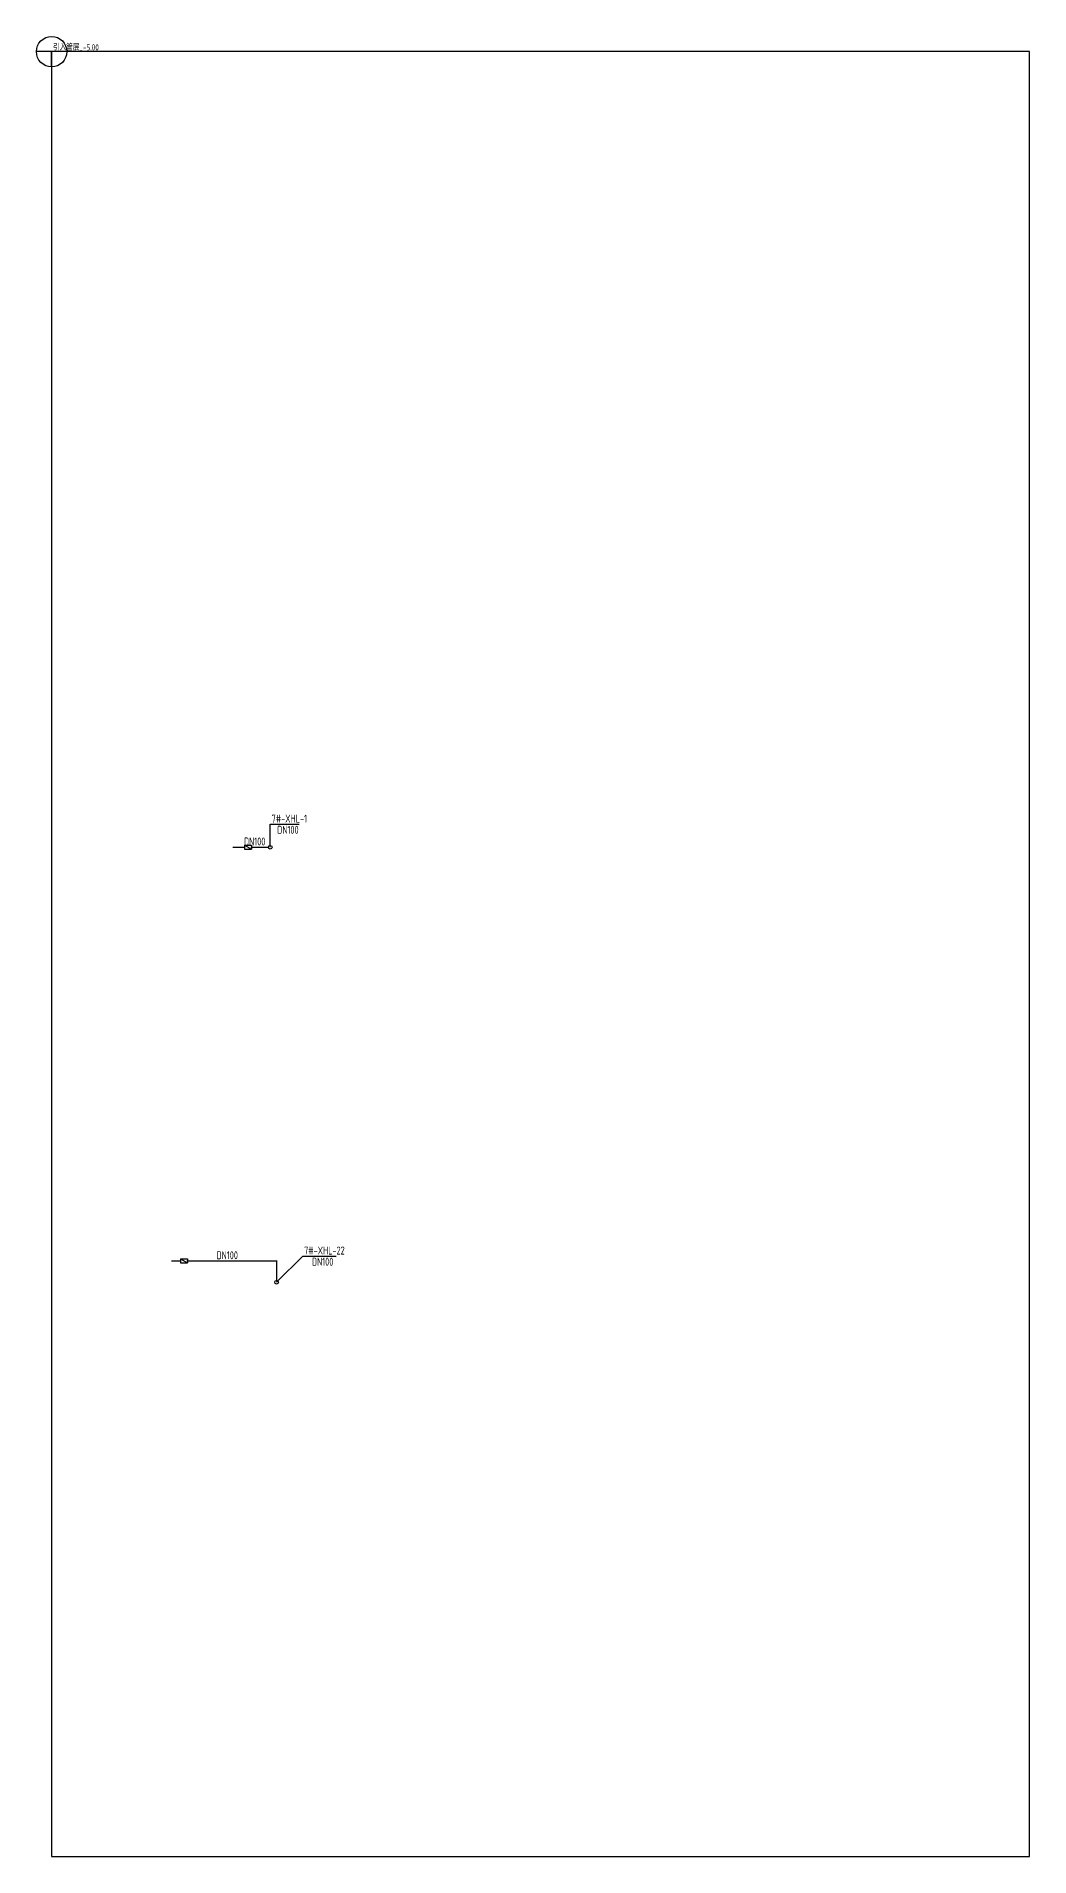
# Model space of a CAD drawing. Header units: millimetres. Extents: x 38276 to 732616, y -569659 to 393546.
# Drawn here: x 38276 to 103484, y 274113 to 393546 of the extents above; entities that cross this region are included whole.
import ezdxf

# ---------------------------------------------------------------- set-up
doc = ezdxf.new("R2010")
doc.units = ezdxf.units.MM
doc.header["$LTSCALE"] = 1000
for name, color, linetype in [('DIM_消防', 3, 'Continuous'), ('PIPE-消防', 1, 'Continuous'), ('S-Xh_注释', 3, 'Continuous'), ('TEXT_消防', 7, 'Continuous'), ('VALVE_消防', 7, 'Continuous'), ('VPIPE-消防', 1, 'Continuous')]:
    doc.layers.add(name, color=color, linetype=linetype)
doc.styles.add('_TWT_PIPEDN', font='GBENOR', dxfattribs={"width": 0.7, "height": 3.5, "bigfont": 'HZTXT'})
doc.styles.add('_TWT_SERIAL', font='GBENOR', dxfattribs={"width": 0.7, "height": 3.5, "bigfont": 'HZTXT'})
doc.styles.get("Standard").update_dxf_attribs({"font": 'gbenor.shx', "bigfont": 'gbcbig.shx'})

# ---------------------------------------------------------------- blocks, each defined once
blk = doc.blocks.new('Floorbase')
for p, q in [((0, 0), (-1000, 0)), ((0, -1000), (0, 0))]:
    blk.add_line(p, q)
blk.add_circle((0, 0), 1000)
at = {"style": '_TWT_PIPEDN', "width": 0.8}
blk.add_attdef('Elevation', (92, 81), '', height=400, dxfattribs=at)
blk = doc.blocks.new('$VALVE$00000316')
for p, q in [((-125, 72), (125, -72)), ((-125, 72), (-125, -72)), ((-125, 72), (125, 72)), ((125, 72), (125, -72)), ((-125, -72), (125, -72))]:
    blk.add_line(p, q)
at = {"const_width": 21.1}
blk.add_lwpolyline([(-11, 0, 1), (11, 0, 1)], format="xyb", close=True, dxfattribs=at)
for p in [(-125, 0), (125, 0)]:
    blk.add_point(p)
at = {"color": 7, "flags": 9}
for tag in ['XSIZE', 'YSIZE']:
    blk.add_attdef(tag, (0, 0), '', height=0.5, dxfattribs=at)

msp = doc.modelspace()

# ---------------------------------------------------------------- hatches: boundary and pattern name
at = {"layer": 'PIPE-消防'}
for points in [[(54048, 313196), (54048, 313241), (54093, 313241)], [(54048, 313196), (54093, 313196), (54093, 313241)]]:
    msp.add_hatch(color=256, dxfattribs=at).paths.add_polyline_path(points)

# ---------------------------------------------------------------- linework, layer by layer
at = {"layer": 'DIM_消防'}
for p, q in [((53626, 340346), (53626, 341854)), ((53626, 341854), (55525, 341854)), ((54048, 311799), (55764, 313515)), ((55764, 313515), (57948, 313515))]:
    msp.add_line(p, q, dxfattribs=at)
at = {"layer": 'PIPE-消防', "ltscale": 1.5, "const_width": 90}
for points in [[(51942, 340346), (51160, 340346)], [(53506, 340346), (52392, 340346)], [(47739, 313196), (47136, 313196)], [(54048, 313196), (48189, 313196)], [(54048, 311919), (54048, 313196)]]:
    msp.add_lwpolyline(points, dxfattribs=at)
at = {"layer": 'S-Xh_注释'}
msp.add_lwpolyline([(39276, 274113), (103484, 274113), (103484, 392546), (39276, 392546)], close=True, dxfattribs=at)
at = {"layer": 'VPIPE-消防'}
for centre in [(53626, 340346), (54048, 311799)]:
    msp.add_circle(centre, 120, dxfattribs=at)

# ---------------------------------------------------------------- block references
at = {"layer": 'S-Xh_注释', "color": 0}
msp.add_blockref('Floorbase', (39276, 392546), dxfattribs=at).add_auto_attribs({'Elevation': '引入管层_-5.00'})
at = {"layer": 'VALVE_消防', "xscale": -1.8, "yscale": -1.8, "zscale": 1.8, "rotation": 180}
for p in [(52167, 340346), (47964, 313196)]:
    msp.add_blockref('$VALVE$00000316', p, dxfattribs=at)

# ---------------------------------------------------------------- texts
at = {"layer": 'DIM_消防', "color": 7, "style": '_TWT_SERIAL', "width": 0.7}
for s, p in [('7#-XHL-1', (53718, 341959)), ('DN100', (54085, 341224)), ('7#-XHL-22', (55851, 313620)), ('DN100', (56366, 312885))]:
    msp.add_text(s, height=525, dxfattribs=at).set_placement(p)
at = {"layer": 'TEXT_消防', "style": '_TWT_PIPEDN', "width": 0.7}
for p in [(51903, 340459), (50102, 313309)]:
    msp.add_text('DN100', height=525, dxfattribs=at).set_placement(p)

doc.saveas('drawing.dxf')
